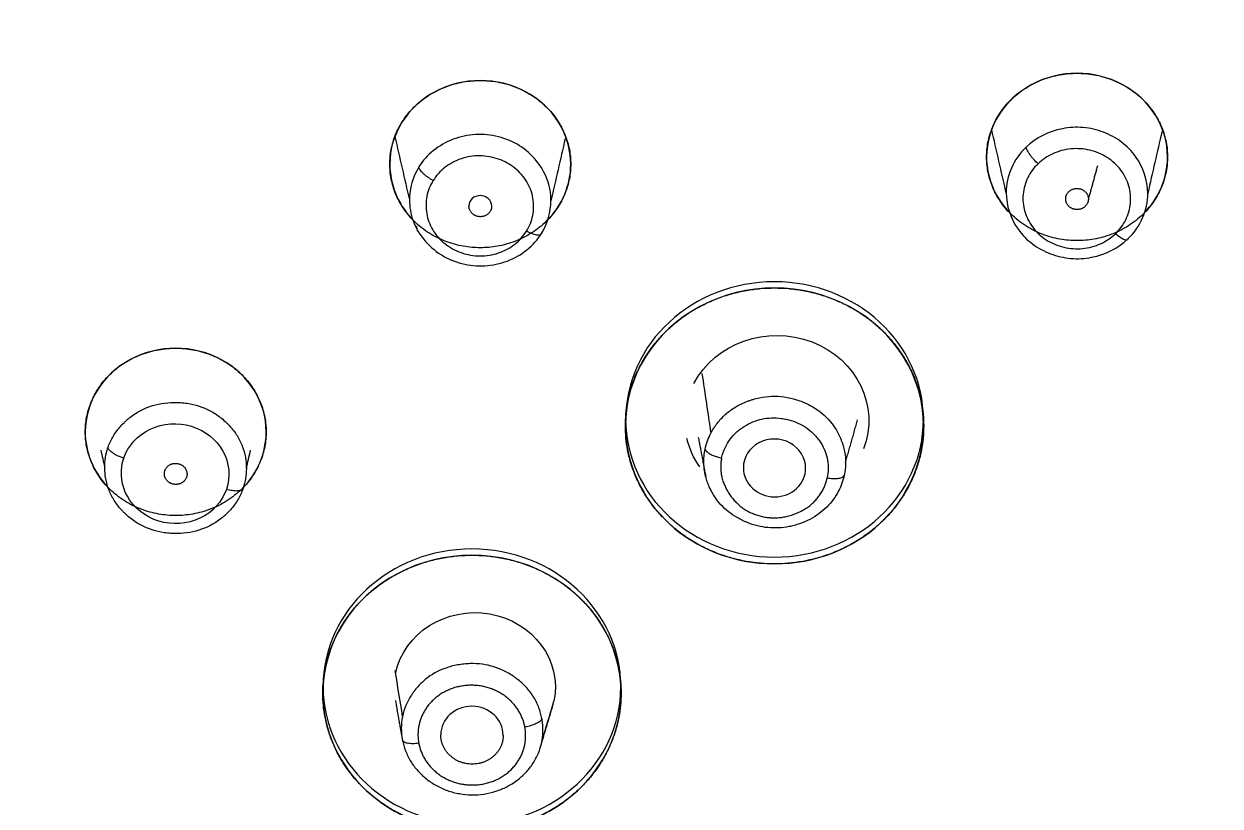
# Model space of a CAD drawing. Header units: millimetres. Extents: x 8883 to 11259, y -10160 to -6800.
# Drawn here: x 9700.75 to 9721.85, y -8371.86 to -8358.08 of the extents above; entities that cross this region are included whole.
import ezdxf

# ---------------------------------------------------------------- set-up
doc = ezdxf.new("R2010")
doc.units = ezdxf.units.MM
doc.layers.add('DIM', color=5, linetype='Continuous', lineweight=13)
doc.styles.add('ARIAL', font='arial.ttf')
doc.dimstyles.get("Standard").update_dxf_attribs({"dimtxt": 15, "dimasz": 15, "dimexe": 0.18, "dimexo": 0.0625, "dimgap": 4, "dimtad": 0, "dimdec": 1, "dimdsep": 46, "dimtxsty": 'ARIAL', "dimcen": 0, "dimclrd": 5, "dimclre": 5, "dimclrt": 5, "dimadec": 0, "dimazin": 0, "dimtfac": 1, "dimtdec": 1, "dimtofl": 0, "dimtmove": 0, "dimatfit": 3, "dimfxl": 1, "dimtolj": 1, "dimtzin": 0, "dimarcsym": 0})

# ---------------------------------------------------------------- blocks, each defined once
blk = doc.blocks.new('*D181')
at = {"layer": 'Defpoints', "color": 0, "transparency": 16777216}
for p in [(9790.112, -8262.466), (9790.112, -8375.129), (9680.114, -8375.98)]:
    blk.add_point(p, dxfattribs=at)
at = {"layer": 'DIM', "color": 5, "lineweight": -2, "transparency": 16777216}
for p, q in [((9680.114, -8375.917), (9680.114, -8262.286)), ((9790.112, -8375.067), (9790.112, -8262.286)), ((9698.114, -8262.466), (9711.106, -8262.466)), ((9772.112, -8262.466), (9759.12, -8262.466))]:
    blk.add_line(p, q, dxfattribs=at)
at = {"layer": 'DIM', "color": 5, "transparency": 16777216}
for points in [[(9698.114, -8259.466), (9698.114, -8265.466), (9680.114, -8262.466)], [(9772.112, -8259.466), (9772.112, -8265.466), (9790.112, -8262.466)]]:
    blk.add_solid(points, dxfattribs=at)
at = {"layer": 'DIM', "color": 5, "transparency": 16777216, "insert": (9735.113, -8262.466), "char_height": 18, "attachment_point": 5, "style": 'ARIAL'}
blk.add_mtext('\\A1;110', dxfattribs=at)
blk = doc.blocks.new('*D185')
at = {"layer": 'Defpoints', "color": 0, "transparency": 16777216}
for p in [(9678.596, -7626.145), (9989.37, -9683.127), (10114.894, -9683.127)]:
    blk.add_point(p, dxfattribs=at)
at = {"layer": 'DIM', "color": 5, "lineweight": -2, "transparency": 16777216}
for p, q in [((9678.658, -7626.145), (10115.074, -7626.145)), ((10114.894, -7644.145), (10114.894, -8614.508)), ((10114.894, -9665.127), (10114.894, -8694.764)), ((9989.433, -9683.127), (10115.074, -9683.127))]:
    blk.add_line(p, q, dxfattribs=at)
at = {"layer": 'DIM', "color": 5, "transparency": 16777216}
for points in [[(10111.894, -7644.145), (10117.894, -7644.145), (10114.894, -7626.145)], [(10111.894, -9665.127), (10117.894, -9665.127), (10114.894, -9683.127)]]:
    blk.add_solid(points, dxfattribs=at)
at = {"layer": 'DIM', "color": 5, "transparency": 16777216, "insert": (10114.894, -8654.636), "char_height": 18, "attachment_point": 5, "rotation": 90, "style": 'ARIAL'}
blk.add_mtext('\\A1;(2280)', dxfattribs=at)

msp = doc.modelspace()

# ---------------------------------------------------------------- linework, layer by layer
at = {"linetype": 'Continuous', "lineweight": 18}
for centre, major_axis, ratio, start_param, end_param in [((9719.325, -8360.421), (1.595, 0), 0.924527, 0, 3.141593), ((9708.802, -8360.548), (1.595, 0), 0.924527, 0, 3.141593), ((9719.325, -8360.421), (1.595, 0), 0.924527, 3.141593, 3.84256), ((9719.325, -8360.421), (1.595, 0), 0.924527, 5.545598, 6.283185), ((9708.802, -8360.548), (1.595, 0), 0.924527, 3.141593, 3.85012), ((9708.802, -8360.548), (1.595, 0), 0.924527, 5.547905, 6.283185), ((9708.802, -8361.288), (-0.2, 0.012), 0.929073, 3.196888, 6.338475), ((9713.99, -8365.163), (2.63, 0), 0.924527, 0, 3.141593), ((9703.43, -8365.268), (1.595, 0), 0.924527, 0, 3.141593), ((9703.43, -8365.268), (1.595, 0), 0.924527, 3.141593, 3.852231), ((9703.43, -8365.268), (1.595, 0), 0.924527, 5.546334, 6.283185), ((9713.99, -8365.163), (2.63, 0), 0.924527, 3.141593, 6.283185), ((9713.99, -8365.904), (-0.549, 0.026), 0.927596, 3.185539, 6.327132), ((9713.99, -8365.904), (-0.549, 0.026), 0.927596, 0.043947, 3.185539), ((9708.655, -8369.874), (2.63, 0), 0.924527, 0, 3.141593), ((9708.655, -8369.874), (2.63, 0), 0.924527, 3.141593, 6.283185), ((9708.655, -8370.615), (-0.549, 0.032), 0.925906, 3.196039, 6.337629)]:
    msp.add_ellipse(centre, major_axis=major_axis, ratio=ratio, start_param=start_param, end_param=end_param, dxfattribs=at)
for points, weights, knots in [([(9717.73, -8360.421), (9717.73, -8358.946), (9719.325, -8358.946), (9720.921, -8358.946), (9720.921, -8360.421)], [1, 0.707106781187, 1, 0.707106781187, 1], [0, 0, 0, 0.5, 0.5, 1, 1, 1]), ([(9707.206, -8360.548), (9707.206, -8359.073), (9708.802, -8359.073), (9710.397, -8359.073), (9710.397, -8360.548)], [1, 0.707106955777, 1, 0.707106781187, 1], [0, 0, 0, 0.5, 0.5, 1, 1, 1]), ([(9720.921, -8360.421), (9720.921, -8361.896), (9719.325, -8361.896), (9717.73, -8361.896), (9717.73, -8360.421)], [1, 0.707106781187, 1, 0.707106781187, 1], [0, 0, 0, 0.5, 0.5, 1, 1, 1]), ([(9710.397, -8360.548), (9710.397, -8362.022), (9708.802, -8362.022), (9707.206, -8362.022), (9707.206, -8360.548)], [1, 0.707107304957, 1, 0.707107304957, 1], [0, 0, 0, 0.5, 0.5, 1, 1, 1]), ([(9719.125, -8361.161), (9719.125, -8361.083), (9719.245, -8360.975), (9719.412, -8360.978), (9719.526, -8361.089), (9719.525, -8361.163)], [0.997014216091, 0.922369618366, 0.922369618366, 0.922369618366, 0.922369618366, 0.99381633097], [0, 0, 0, 0.252567, 0.505134, 0.757701, 1, 1, 1]), ([(9711.36, -8365.163), (9711.36, -8362.731), (9713.99, -8362.731), (9716.621, -8362.731), (9716.621, -8365.163)], [1, 0.70710715884, 1, 0.70710715884, 1], [0, 0, 0, 0.5, 0.5, 1, 1, 1]), ([(9701.835, -8365.268), (9701.835, -8363.793), (9703.43, -8363.793), (9705.025, -8363.793), (9705.025, -8365.268)], [1, 0.707106955777, 1, 0.707106781187, 1], [0, 0, 0, 0.5, 0.5, 1, 1, 1]), ([(9705.025, -8365.268), (9705.025, -8366.743), (9703.43, -8366.743), (9701.835, -8366.743), (9701.835, -8365.268)], [1, 0.707107304957, 1, 0.707107304957, 1], [0, 0, 0, 0.5, 0.5, 1, 1, 1]), ([(9716.621, -8365.163), (9716.621, -8367.595), (9713.99, -8367.595), (9711.36, -8367.595), (9711.36, -8365.163)], [1, 0.707106907071, 1, 0.707106781187, 1], [0, 0, 0, 0.5, 0.5, 1, 1, 1]), ([(9703.23, -8366.007), (9703.23, -8365.821), (9703.43, -8365.823), (9703.63, -8365.825), (9703.63, -8366.011)], [1, 0.707107295597, 1, 0.707106781189, 1], [0, 0, 0, 0.5, 0.5, 1, 1, 1]), ([(9703.63, -8366.011), (9703.63, -8366.089), (9703.51, -8366.196), (9703.343, -8366.192), (9703.23, -8366.081), (9703.23, -8366.007)], [1, 0.922369618366, 0.922369618366, 0.922369618366, 0.922369618366, 0.993816130412], [0, 0, 0, 0.252567, 0.505134, 0.757701, 1, 1, 1]), ([(9706.024, -8369.874), (9706.024, -8367.442), (9708.655, -8367.442), (9711.285, -8367.442), (9711.285, -8369.874)], [1, 0.707106781187, 1, 0.707106781187, 1], [0, 0, 0, 0.5, 0.5, 1, 1, 1]), ([(9711.285, -8369.874), (9711.285, -8372.306), (9708.655, -8372.306), (9706.024, -8372.306), (9706.024, -8369.874)], [1, 0.707106781187, 1, 0.707106781187, 1], [0, 0, 0, 0.5, 0.5, 1, 1, 1]), ([(9709.588, -8370.471), (9709.451, -8369.747), (9708.66, -8369.735), (9707.868, -8369.722), (9707.72, -8370.441)], [1, 0.768085687819, 1, 0.768085687819, 1], [0, 0, 0, 0.5, 0.5, 1, 1, 1]), ([(9707.717, -8370.757), (9707.853, -8371.481), (9708.645, -8371.493), (9709.437, -8371.506), (9709.585, -8370.787)], [1, 0.768071680409, 1, 0.768071680409, 1], [0, 0, 0, 0.5, 0.5, 1, 1, 1]), ([(9709.205, -8370.619), (9709.205, -8370.83), (9708.882, -8371.126), (9708.427, -8371.122), (9708.105, -8370.821), (9708.105, -8370.61)], [0.997072288183, 0.923879492767, 0.923879492767, 0.923879492767, 0.923879492767, 1], [0, 0, 0, 0.25, 0.5, 0.75, 1, 1, 1])]:
    msp.add_rational_spline(points, weights, degree=2, knots=knots, dxfattribs=at)
for points, degree in [([(9718.076, -8361.053), (9717.99, -8360.681), (9717.905, -8360.308), (9717.82, -8359.936)], 3), ([(9720.822, -8359.974), (9720.739, -8360.337), (9720.656, -8360.7), (9720.573, -8361.063)], 3), ([(9707.296, -8360.062), (9707.381, -8360.434), (9707.466, -8360.805), (9707.551, -8361.176)], 3), ([(9709.616, -8361.731), (9709.671, -8361.642), (9709.745, -8361.458), (9709.749, -8361.145), (9709.641, -8360.855), (9709.425, -8360.606), (9709.132, -8360.442), (9708.789, -8360.383), (9708.457, -8360.436), (9708.161, -8360.597), (9708.026, -8360.748), (9707.97, -8360.837)], 3), ([(9720.003, -8361.774), (9720.079, -8361.701), (9720.199, -8361.539), (9720.286, -8361.237), (9720.257, -8360.932), (9720.113, -8360.642), (9719.87, -8360.418), (9719.553, -8360.284), (9719.217, -8360.261), (9718.886, -8360.351), (9718.715, -8360.467), (9718.638, -8360.541)], 3), ([(9718.638, -8360.541), (9718.561, -8360.615), (9718.441, -8360.776), (9718.355, -8361.078), (9718.384, -8361.383), (9718.528, -8361.673), (9718.77, -8361.897), (9719.088, -8362.031), (9719.424, -8362.054), (9719.754, -8361.964), (9719.925, -8361.848), (9720.003, -8361.774)], 3), ([(9719.685, -8360.579), (9719.525, -8361.163)], 1), ([(9707.97, -8360.837), (9707.915, -8360.926), (9707.842, -8361.11), (9707.838, -8361.423), (9707.945, -8361.712), (9708.161, -8361.962), (9708.455, -8362.126), (9708.798, -8362.185), (9709.129, -8362.132), (9709.425, -8361.971), (9709.561, -8361.82), (9709.616, -8361.731)], 3), ([(9709.882, -8361.768), (9709.99, -8361.594), (9710.046, -8361.393), (9710.047, -8361.192)], 3), ([(9720.222, -8361.866), (9720.443, -8361.654), (9720.572, -8361.358), (9720.573, -8361.063)], 3), ([(9707.673, -8361.643), (9707.692, -8361.727)], 1), ([(9712.71, -8364.237), (9712.763, -8364.588), (9712.815, -8364.94), (9712.868, -8365.292)], 3), ([(9715.24, -8365.815), (9715.455, -8365.057)], 1), ([(9712.672, -8365.885), (9712.564, -8365.732), (9712.488, -8365.562), (9712.446, -8365.384)], 3), ([(9712.645, -8365.359), (9712.779, -8366.064)], 1), ([(9702.109, -8365.589), (9702.132, -8365.691), (9702.156, -8365.793), (9702.179, -8365.895)], 3), ([(9704.676, -8365.914), (9704.701, -8365.806), (9704.725, -8365.699), (9704.75, -8365.591)], 3), ([(9713.057, -8365.728), (9713.071, -8365.662), (9713.093, -8365.597), (9713.123, -8365.535)], 3), ([(9714.853, -8366.272), (9714.898, -8366.18), (9714.92, -8366.078)], 2), ([(9707.432, -8370.284), (9707.389, -8370.014), (9707.345, -8369.745), (9707.301, -8369.475)], 3), ([(9707.304, -8370.002), (9707.427, -8370.701)], 1), ([(9709.857, -8370.847), (9710.089, -8370.072)], 1), ([(9709.885, -8370.738), (9709.957, -8370.497), (9710.029, -8370.256), (9710.101, -8370.014)], 3), ([(9709.9, -8370.397), (9709.897, -8370.372), (9709.893, -8370.347), (9709.888, -8370.323)], 3), ([(9709.885, -8370.738), (9709.908, -8370.626), (9709.913, -8370.511), (9709.9, -8370.397)], 3)]:
    msp.add_open_spline(points, degree=degree, dxfattribs=at)
at = {"linetype": 'Continuous', "lineweight": 13}
for points, knots in [([(9720.573, -8361.063), (9720.573, -8360.834), (9720.496, -8360.605), (9720.324, -8360.366), (9720.286, -8360.32), (9720.204, -8360.236), (9720.159, -8360.196), (9720.015, -8360.088), (9719.799, -8359.97), (9719.556, -8359.914), (9719.372, -8359.898), (9719.31, -8359.897), (9719.188, -8359.903), (9718.882, -8359.942), (9718.598, -8360.084), (9718.427, -8360.248)], [0, 0, 0, 0, 0.25, 0.25, 0.3125, 0.3125, 0.375, 0.375, 0.5, 0.625, 0.625, 0.6875, 0.6875, 0.75, 1, 1, 1, 1]), ([(9710.047, -8361.192), (9710.047, -8361.129), (9710.042, -8361.065), (9710.02, -8360.94), (9710.004, -8360.879), (9709.938, -8360.699), (9709.806, -8360.473), (9709.606, -8360.295), (9709.436, -8360.188), (9709.377, -8360.157), (9709.252, -8360.105), (9709.059, -8360.04), (9708.784, -8360.013), (9708.581, -8360.039), (9708.449, -8360.067), (9708.384, -8360.086), (9708.07, -8360.207), (9707.853, -8360.381), (9707.718, -8360.598)], [0, 0, 0, 0, 0.0625, 0.0625, 0.125, 0.125, 0.25, 0.375, 0.375, 0.4375, 0.4375, 0.5, 0.625, 0.6875, 0.6875, 0.75, 0.75, 1, 1, 1, 1]), ([(9712.868, -8365.292), (9712.899, -8365.231), (9712.936, -8365.173), (9713.021, -8365.062), (9713.069, -8365.011), (9713.176, -8364.915), (9713.234, -8364.872), (9713.361, -8364.795), (9713.429, -8364.761), (9713.519, -8364.726), (9713.537, -8364.72), (9713.575, -8364.707), (9713.593, -8364.701), (9713.649, -8364.685), (9713.76, -8364.657), (9714.017, -8364.624), (9714.27, -8364.66), (9714.449, -8364.725), (9714.503, -8364.747), (9714.521, -8364.755), (9714.556, -8364.771), (9714.644, -8364.813), (9714.849, -8364.939), (9715.04, -8365.145), (9715.136, -8365.337), (9715.17, -8365.423), (9715.176, -8365.44), (9715.189, -8365.475), (9715.205, -8365.528), (9715.218, -8365.58), (9715.238, -8365.686), (9715.244, -8365.756), (9715.242, -8365.895), (9715.235, -8365.964), (9715.22, -8366.031)], [0, 0, 0, 0, 0.0625, 0.0625, 0.125, 0.125, 0.1875, 0.1875, 0.25, 0.25, 0.265625, 0.265625, 0.28125, 0.28125, 0.3125, 0.375, 0.5, 0.53125, 0.53125, 0.546875, 0.546875, 0.5625, 0.625, 0.75, 0.8125, 0.8125, 0.828125, 0.828125, 0.84375, 0.875, 0.875, 0.9375, 0.9375, 1, 1, 1, 1]), ([(9702.514, -8365.731), (9702.589, -8365.512), (9702.935, -8365.135), (9703.737, -8365.078), (9704.353, -8365.565), (9704.4, -8366.062), (9704.325, -8366.281)], [0, 0, 0, 0, 0.25, 0.5, 0.75, 1, 1, 1, 1]), ([(9702.179, -8365.895), (9702.179, -8365.836), (9702.184, -8365.777), (9702.202, -8365.66), (9702.216, -8365.602), (9702.236, -8365.545)], [0, 0, 0, 0, 0.5, 0.5, 1, 1, 1, 1]), ([(9712.784, -8366.08), (9712.76, -8365.994), (9712.746, -8365.908), (9712.741, -8365.737), (9712.749, -8365.652), (9712.766, -8365.571)], [0, 0, 0, 0, 0.5, 0.5, 1, 1, 1, 1]), ([(9714.92, -8366.078), (9714.937, -8366.081), (9714.954, -8366.084), (9714.989, -8366.088), (9715.006, -8366.089), (9715.041, -8366.091), (9715.058, -8366.091), (9715.091, -8366.09), (9715.107, -8366.088), (9715.135, -8366.084), (9715.148, -8366.081), (9715.171, -8366.073), (9715.181, -8366.069), (9715.198, -8366.059), (9715.204, -8366.054), (9715.214, -8366.043), (9715.217, -8366.037), (9715.219, -8366.031)], [0, 0, 0, 0, 0.125, 0.125, 0.25, 0.25, 0.375, 0.375, 0.5, 0.5, 0.625, 0.625, 0.75, 0.75, 0.875, 0.875, 1, 1, 1, 1]), ([(9709.888, -8370.323), (9709.876, -8370.258), (9709.859, -8370.195), (9709.812, -8370.071), (9709.783, -8370.01), (9709.713, -8369.894), (9709.672, -8369.839), (9709.579, -8369.734), (9709.527, -8369.684), (9709.456, -8369.628), (9709.441, -8369.616), (9709.411, -8369.595), (9709.396, -8369.584), (9709.35, -8369.553), (9709.256, -8369.496), (9709.03, -8369.392), (9708.788, -8369.349), (9708.587, -8369.354), (9708.532, -8369.359), (9708.494, -8369.363), (9708.476, -8369.366), (9708.382, -8369.379), (9708.167, -8369.426), (9707.921, -8369.55), (9707.741, -8369.712), (9707.672, -8369.793), (9707.638, -8369.836), (9707.628, -8369.85), (9707.607, -8369.879), (9707.597, -8369.894), (9707.548, -8369.968), (9707.516, -8370.029), (9707.463, -8370.155), (9707.444, -8370.219), (9707.43, -8370.284)], [0, 0, 0, 0, 0.0625, 0.0625, 0.125, 0.125, 0.1875, 0.1875, 0.25, 0.25, 0.265625, 0.265625, 0.28125, 0.28125, 0.3125, 0.375, 0.5, 0.53125, 0.546875, 0.546875, 0.5625, 0.5625, 0.625, 0.75, 0.8125, 0.84375, 0.84375, 0.859375, 0.859375, 0.875, 0.875, 0.9375, 0.9375, 1, 1, 1, 1]), ([(9709.888, -8370.323), (9709.884, -8370.337), (9709.873, -8370.352), (9709.84, -8370.382), (9709.817, -8370.397), (9709.762, -8370.424), (9709.73, -8370.436), (9709.661, -8370.457), (9709.624, -8370.465), (9709.588, -8370.471)], [0, 0, 0, 0, 0.25, 0.25, 0.5, 0.5, 0.75, 0.75, 1, 1, 1, 1]), ([(9707.717, -8370.757), (9707.681, -8370.763), (9707.644, -8370.766), (9707.577, -8370.766), (9707.546, -8370.763), (9707.493, -8370.753), (9707.471, -8370.745), (9707.44, -8370.724), (9707.431, -8370.712), (9707.429, -8370.699)], [0, 0, 0, 0, 0.25, 0.25, 0.5, 0.5, 0.75, 0.75, 1, 1, 1, 1])]:
    msp.add_open_spline(points, degree=3, knots=knots, dxfattribs=at)
for points in [[(9710.299, -8360.101), (9710.215, -8360.465), (9710.132, -8360.828), (9710.048, -8361.192)], [(9718.427, -8360.248), (9718.205, -8360.46), (9718.076, -8360.756), (9718.076, -8361.053)], [(9707.718, -8360.598), (9707.61, -8360.772), (9707.553, -8360.974), (9707.553, -8361.176)], [(9712.766, -8365.571), (9712.787, -8365.474), (9712.822, -8365.38), (9712.868, -8365.292)], [(9702.541, -8366.329), (9702.459, -8366.14), (9702.448, -8365.924), (9702.514, -8365.731)], [(9715.22, -8366.031), (9715.199, -8366.128), (9715.165, -8366.222), (9715.119, -8366.31)]]:
    msp.add_open_spline(points, degree=3, dxfattribs=at)
at = {"linetype": 'Continuous', "lineweight": 18}
for points, degree, knots in [([(9718.638, -8360.541), (9718.614, -8360.519), (9718.575, -8360.481), (9718.527, -8360.424), (9718.494, -8360.382), (9718.466, -8360.34), (9718.446, -8360.303), (9718.432, -8360.272), (9718.428, -8360.255), (9718.427, -8360.248)], 3, [0, 0, 0, 0, 0.250072, 0.375107, 0.500143, 0.625179, 0.750215, 0.87525, 1, 1, 1, 1]), ([(9707.97, -8360.837), (9707.941, -8360.821), (9707.895, -8360.793), (9707.837, -8360.749), (9707.798, -8360.715), (9707.765, -8360.681), (9707.74, -8360.649), (9707.724, -8360.621), (9707.719, -8360.605), (9707.718, -8360.598)], 3, [0, 0, 0, 0, 0.250068, 0.375102, 0.500136, 0.625171, 0.750205, 0.875239, 1, 1, 1, 1]), ([(9718.076, -8361.053), (9718.076, -8361.281), (9718.153, -8361.51), (9718.325, -8361.749), (9718.363, -8361.794), (9718.446, -8361.879), (9718.491, -8361.918), (9718.635, -8362.026), (9718.85, -8362.143), (9719.093, -8362.199), (9719.277, -8362.216), (9719.338, -8362.217), (9719.461, -8362.21), (9719.767, -8362.172), (9720.05, -8362.029), (9720.222, -8361.866)], 3, [0, 0, 0, 0, 0.25, 0.25, 0.3125, 0.3125, 0.375, 0.375, 0.5, 0.625, 0.625, 0.6875, 0.6875, 0.75, 1, 1, 1, 1]), ([(9707.553, -8361.176), (9707.552, -8361.239), (9707.558, -8361.303), (9707.579, -8361.427), (9707.596, -8361.489), (9707.662, -8361.668), (9707.794, -8361.894), (9707.994, -8362.071), (9708.164, -8362.178), (9708.223, -8362.209), (9708.347, -8362.261), (9708.541, -8362.326), (9708.816, -8362.353), (9709.018, -8362.327), (9709.151, -8362.299), (9709.216, -8362.28), (9709.529, -8362.16), (9709.746, -8361.986), (9709.882, -8361.768)], 3, [0, 0, 0, 0, 0.0625, 0.0625, 0.125, 0.125, 0.25, 0.375, 0.375, 0.4375, 0.4375, 0.5, 0.625, 0.6875, 0.6875, 0.75, 0.75, 1, 1, 1, 1]), ([(9709.882, -8361.768), (9709.881, -8361.773), (9709.875, -8361.784), (9709.859, -8361.795), (9709.832, -8361.8), (9709.797, -8361.799), (9709.755, -8361.79), (9709.694, -8361.769), (9709.646, -8361.747), (9709.616, -8361.731)], 3, [0, 0, 0, 0, 0.12476, 0.249794, 0.374829, 0.499863, 0.624897, 0.749931, 1, 1, 1, 1]), ([(9720.222, -8361.866), (9720.22, -8361.871), (9720.216, -8361.881), (9720.202, -8361.888), (9720.181, -8361.888), (9720.152, -8361.879), (9720.117, -8361.862), (9720.067, -8361.829), (9720.027, -8361.797), (9720.003, -8361.774)], 3, [0, 0, 0, 0, 0.124754, 0.249789, 0.374824, 0.499859, 0.624894, 0.74993, 1, 1, 1, 1]), ([(9716.616, -8365.049), (9716.616, -8363.711), (9715.434, -8362.622), (9712.546, -8362.621), (9711.365, -8363.705), (9711.365, -8365.049)], 3, [0, 0, 0, 0, 0.5, 0.5, 1, 1, 1, 1]), ([(9712.569, -8364.418), (9712.94, -8363.703), (9713.858, -8363.378), (9715.445, -8363.986), (9715.849, -8364.814), (9715.559, -8365.569)], 3, [0, 0, 0, 0, 0.5, 0.5, 1, 1, 1, 1]), ([(9702.236, -8365.545), (9702.257, -8365.481), (9702.286, -8365.419), (9702.355, -8365.298), (9702.397, -8365.241), (9702.468, -8365.158), (9702.493, -8365.131), (9702.533, -8365.093), (9702.547, -8365.08), (9702.574, -8365.055), (9702.644, -8364.996), (9702.836, -8364.863), (9703.103, -8364.769), (9703.326, -8364.75), (9703.423, -8364.749), (9703.442, -8364.749), (9703.481, -8364.75), (9703.538, -8364.752), (9703.743, -8364.774), (9703.98, -8364.851), (9704.19, -8364.987), (9704.274, -8365.058), (9704.315, -8365.096), (9704.329, -8365.109), (9704.355, -8365.135), (9704.368, -8365.149), (9704.43, -8365.217), (9704.474, -8365.274), (9704.549, -8365.394), (9704.58, -8365.456), (9704.629, -8365.584), (9704.647, -8365.649), (9704.671, -8365.781), (9704.676, -8365.848), (9704.676, -8365.914)], 3, [0, 0, 0, 0, 0.0625, 0.0625, 0.125, 0.125, 0.15625, 0.15625, 0.171875, 0.171875, 0.1875, 0.25, 0.375, 0.4375, 0.4375, 0.453125, 0.453125, 0.46875, 0.5, 0.625, 0.6875, 0.71875, 0.71875, 0.734375, 0.734375, 0.75, 0.75, 0.8125, 0.8125, 0.875, 0.875, 0.9375, 0.9375, 1, 1, 1, 1]), ([(9711.365, -8365.049), (9711.365, -8366.386), (9712.546, -8367.476), (9715.434, -8367.476), (9716.616, -8366.392), (9716.616, -8365.049)], 3, [0, 0, 0, 0, 0.5, 0.5, 1, 1, 1, 1]), ([(9713.123, -8365.535), (9713.146, -8365.487), (9713.174, -8365.441), (9713.239, -8365.354), (9713.277, -8365.313), (9713.339, -8365.256), (9713.361, -8365.238), (9713.396, -8365.212), (9713.408, -8365.204), (9713.432, -8365.187), (9713.444, -8365.179), (9713.507, -8365.14), (9713.66, -8365.061), (9713.877, -8365.015), (9714.064, -8365.024), (9714.138, -8365.035), (9714.168, -8365.04), (9714.183, -8365.043), (9714.227, -8365.053), (9714.369, -8365.089), (9714.543, -8365.175), (9714.685, -8365.305), (9714.749, -8365.38), (9714.774, -8365.415), (9714.791, -8365.438), (9714.799, -8365.45), (9714.837, -8365.511), (9714.862, -8365.56), (9714.902, -8365.662), (9714.917, -8365.714), (9714.936, -8365.819), (9714.94, -8365.871), (9714.937, -8365.975), (9714.931, -8366.027), (9714.92, -8366.078)], 3, [0, 0, 0, 0, 0.0625, 0.0625, 0.125, 0.125, 0.15625, 0.15625, 0.171875, 0.171875, 0.1875, 0.1875, 0.25, 0.375, 0.4375, 0.453125, 0.453125, 0.46875, 0.46875, 0.5, 0.625, 0.6875, 0.71875, 0.734375, 0.734375, 0.75, 0.75, 0.8125, 0.8125, 0.875, 0.875, 0.9375, 0.9375, 1, 1, 1, 1]), ([(9702.514, -8365.731), (9702.483, -8365.721), (9702.432, -8365.703), (9702.368, -8365.671), (9702.325, -8365.645), (9702.289, -8365.618), (9702.262, -8365.591), (9702.244, -8365.567), (9702.239, -8365.552), (9702.238, -8365.545)], 3, [0, 0, 0, 0, 0.250077, 0.375115, 0.500154, 0.625192, 0.750231, 0.875269, 1, 1, 1, 1]), ([(9704.62, -8366.263), (9704.598, -8366.326), (9704.57, -8366.389), (9704.501, -8366.509), (9704.46, -8366.567), (9704.389, -8366.649), (9704.364, -8366.675), (9704.325, -8366.714), (9704.311, -8366.727), (9704.284, -8366.752), (9704.214, -8366.811), (9704.023, -8366.944), (9703.757, -8367.039), (9703.533, -8367.059), (9703.437, -8367.06), (9703.417, -8367.06), (9703.379, -8367.059), (9703.322, -8367.056), (9703.117, -8367.035), (9702.879, -8366.959), (9702.669, -8366.823), (9702.584, -8366.752), (9702.543, -8366.714), (9702.53, -8366.701), (9702.503, -8366.675), (9702.49, -8366.661), (9702.428, -8366.594), (9702.384, -8366.536), (9702.308, -8366.416), (9702.277, -8366.354), (9702.227, -8366.226), (9702.209, -8366.161), (9702.185, -8366.028), (9702.179, -8365.962), (9702.179, -8365.895)], 3, [0, 0, 0, 0, 0.0625, 0.0625, 0.125, 0.125, 0.15625, 0.15625, 0.171875, 0.171875, 0.1875, 0.25, 0.375, 0.4375, 0.4375, 0.453125, 0.453125, 0.46875, 0.5, 0.625, 0.6875, 0.71875, 0.71875, 0.734375, 0.734375, 0.75, 0.75, 0.8125, 0.8125, 0.875, 0.875, 0.9375, 0.9375, 1, 1, 1, 1]), ([(9713.057, -8365.728), (9712.994, -8366.045), (9713.365, -8366.636), (9713.694, -8366.739), (9714.026, -8366.842), (9714.362, -8366.709), (9714.702, -8366.575), (9714.853, -8366.272)], 2, [0, 0, 0, 0.25, 0.5, 0.5, 0.75, 0.75, 1, 1, 1]), ([(9704.676, -8365.914), (9704.676, -8365.973), (9704.672, -8366.032), (9704.653, -8366.148), (9704.639, -8366.206), (9704.62, -8366.263)], 3, [0, 0, 0, 0, 0.5, 0.5, 1, 1, 1, 1]), ([(9715.119, -8366.31), (9715.092, -8366.361), (9715.062, -8366.411), (9714.993, -8366.506), (9714.954, -8366.552), (9714.869, -8366.637), (9714.823, -8366.676), (9714.723, -8366.749), (9714.67, -8366.782), (9714.556, -8366.841), (9714.496, -8366.866), (9714.418, -8366.893), (9714.402, -8366.898), (9714.371, -8366.908), (9714.324, -8366.921), (9714.152, -8366.961), (9713.873, -8366.975), (9713.613, -8366.91), (9713.477, -8366.852), (9713.447, -8366.839), (9713.432, -8366.832), (9713.388, -8366.81), (9713.302, -8366.765), (9713.122, -8366.644), (9712.961, -8366.469), (9712.859, -8366.285), (9712.824, -8366.199), (9712.807, -8366.155), (9712.802, -8366.14), (9712.792, -8366.11), (9712.788, -8366.095), (9712.784, -8366.08)], 3, [0, 0, 0, 0, 0.0625, 0.0625, 0.125, 0.125, 0.1875, 0.1875, 0.25, 0.25, 0.3125, 0.3125, 0.328125, 0.328125, 0.34375, 0.375, 0.5, 0.625, 0.640625, 0.640625, 0.65625, 0.65625, 0.6875, 0.75, 0.875, 0.9375, 0.96875, 0.96875, 0.984375, 0.984375, 1, 1, 1, 1]), ([(9704.325, -8366.281), (9704.25, -8366.499), (9703.905, -8366.877), (9703.102, -8366.933), (9702.667, -8366.589), (9702.552, -8366.354), (9702.541, -8366.329)], 3, [0, 0, 0, 0, 0.320815, 0.64163, 0.962445, 1, 1, 1, 1]), ([(9704.618, -8366.262), (9704.616, -8366.268), (9704.611, -8366.28), (9704.592, -8366.295), (9704.563, -8366.305), (9704.524, -8366.311), (9704.478, -8366.311), (9704.41, -8366.303), (9704.358, -8366.291), (9704.325, -8366.281)], 3, [0, 0, 0, 0, 0.124719, 0.24976, 0.3748, 0.49984, 0.62488, 0.74992, 1, 1, 1, 1]), ([(9711.28, -8369.759), (9711.28, -8368.422), (9710.099, -8367.333), (9707.211, -8367.332), (9706.029, -8368.416), (9706.029, -8369.759)], 3, [0, 0, 0, 0, 0.5, 0.5, 1, 1, 1, 1]), ([(9707.309, -8369.522), (9707.455, -8368.814), (9708.201, -8368.344), (9709.736, -8368.611), (9710.249, -8369.297), (9710.101, -8370.014)], 3, [0, 0, 0, 0, 0.5, 0.5, 1, 1, 1, 1]), ([(9706.029, -8369.759), (9706.029, -8371.097), (9707.211, -8372.186), (9710.099, -8372.187), (9711.28, -8371.103), (9711.28, -8369.759)], 3, [0, 0, 0, 0, 0.5, 0.5, 1, 1, 1, 1]), ([(9707.43, -8370.284), (9707.416, -8370.353), (9707.409, -8370.422), (9707.409, -8370.561), (9707.416, -8370.631), (9707.429, -8370.699)], 3, [0, 0, 0, 0, 0.5, 0.5, 1, 1, 1, 1]), ([(9707.429, -8370.699), (9707.441, -8370.765), (9707.46, -8370.83), (9707.509, -8370.956), (9707.539, -8371.018), (9707.611, -8371.135), (9707.653, -8371.19), (9707.745, -8371.294), (9707.796, -8371.342), (9707.906, -8371.43), (9707.966, -8371.469), (9708.09, -8371.538), (9708.156, -8371.567), (9708.292, -8371.615), (9708.362, -8371.633), (9708.504, -8371.659), (9708.576, -8371.666), (9708.721, -8371.668), (9708.793, -8371.663), (9708.936, -8371.642), (9709.006, -8371.626), (9709.142, -8371.583), (9709.208, -8371.555), (9709.334, -8371.491), (9709.394, -8371.453), (9709.506, -8371.369), (9709.558, -8371.323), (9709.652, -8371.222), (9709.695, -8371.168), (9709.768, -8371.053), (9709.8, -8370.993), (9709.851, -8370.868), (9709.871, -8370.803), (9709.885, -8370.738)], 3, [0, 0, 0, 0, 0.0625, 0.0625, 0.125, 0.125, 0.1875, 0.1875, 0.25, 0.25, 0.3125, 0.3125, 0.375, 0.375, 0.4375, 0.4375, 0.5, 0.5, 0.5625, 0.5625, 0.625, 0.625, 0.6875, 0.6875, 0.75, 0.75, 0.8125, 0.8125, 0.875, 0.875, 0.9375, 0.9375, 1, 1, 1, 1])]:
    msp.add_open_spline(points, degree=degree, knots=knots, dxfattribs=at)
for points, weights in [([(9719.525, -8361.163), (9719.525, -8361.24), (9719.408, -8361.348), (9719.242, -8361.348), (9719.125, -8361.238), (9719.125, -8361.161)], [1, 0.923879353668, 0.923879353668, 0.923879353668, 0.923879353668, 1]), ([(9709.002, -8361.29), (9709.002, -8361.367), (9708.884, -8361.475), (9708.719, -8361.474), (9708.602, -8361.364), (9708.602, -8361.287)], [1, 0.92387940655, 0.92387940655, 0.92387940655, 0.92387940655, 1]), ([(9707.72, -8370.441), (9707.687, -8370.599), (9707.717, -8370.757)], [1, 0.983771861825, 1]), ([(9709.585, -8370.787), (9709.617, -8370.629), (9709.588, -8370.471)], [1, 0.983784384801, 1])]:
    msp.add_rational_spline(points, weights, degree=2, dxfattribs=at)
at = {"linetype": 'Continuous', "lineweight": 13}
msp.add_rational_spline([(9712.768, -8365.571), (9712.786, -8365.677), (9713.057, -8365.728)], [0.987895835171, 0.727878862413, 0.987847355638], degree=2, dxfattribs=at)

# ---------------------------------------------------------------- dimensions: what is measured, and where the dimension line sits
at = {"layer": 'DIM', "color": 3}
dim = msp.add_linear_dim(base=(10114.894, -9683.127), p1=(9678.596, -7626.145), p2=(9989.37, -9683.127), angle=90, text='(2280)', dimstyle='Standard', override={"dimtxt": 18, "dimasz": 18, "dimgap": 5}, dxfattribs=at)
dim.commit()
dim.dimension.update_dxf_attribs({"geometry": '*D185', "text_midpoint": (10114.894, -8654.636)})
dim = msp.add_linear_dim(base=(9790.112, -8262.466), p1=(9680.114, -8375.98), p2=(9790.112, -8375.129), dimstyle='Standard', override={"dimtxt": 18, "dimasz": 18, "dimgap": 5}, dxfattribs=at)
dim.commit()
dim.dimension.update_dxf_attribs({"geometry": '*D181', "text_midpoint": (9735.113, -8262.466)})

doc.saveas('drawing.dxf')
